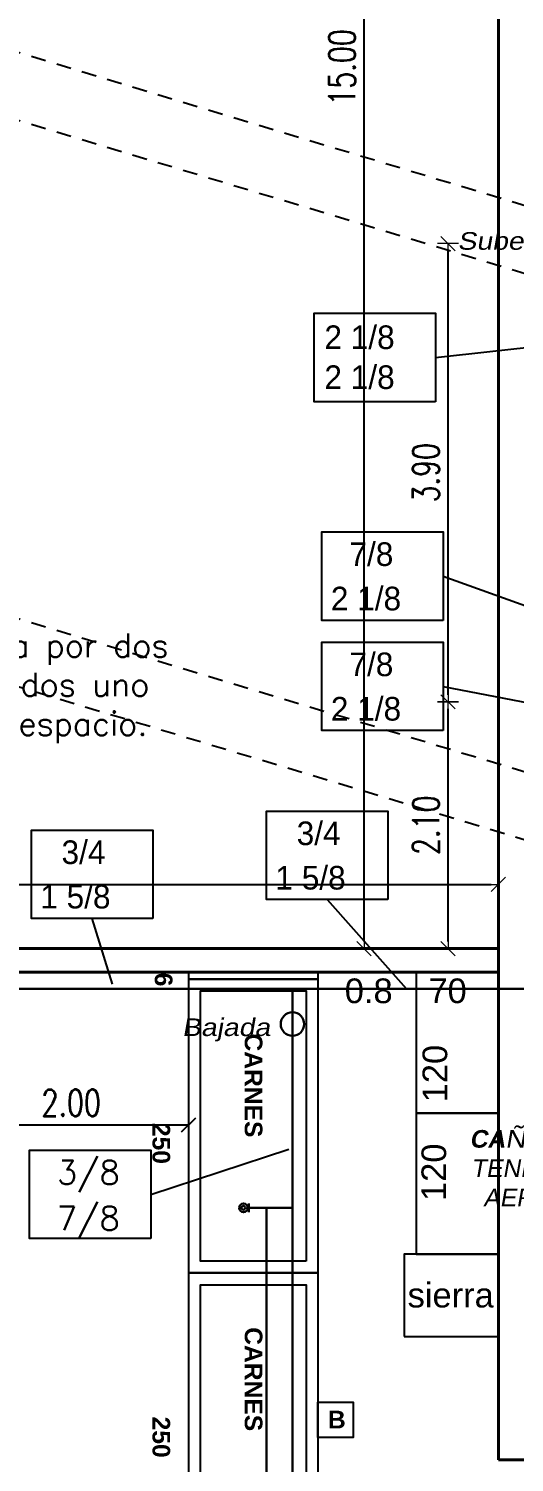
# Model space of a CAD drawing. Header units: millimetres. Extents: x 3657 to 4972, y 469 to 555.
# Drawn here: x 4903.27 to 4907.4, y 515.25 to 527.45 of the extents above; entities that cross this region are included whole.
import ezdxf

# ---------------------------------------------------------------- set-up
doc = ezdxf.new("R2010")
doc.units = ezdxf.units.MM
doc.linetypes.add('DASHED2', pattern=[0.375, 0.25, -0.125])
doc.layers.get('0').update_dxf_attribs({"color": 9})
doc.layers.get('Defpoints').update_dxf_attribs({"color": 9})
for name, color, linetype in [('2-texto', 9, 'Continuous'), ('7-equipamiento', 9, 'Continuous'), ('Estructura rack proy', 51, 'DASHED2'), ('IFA-CAÑOCOBRE', 44, 'Continuous'), ('IFA-MEDIA 02', 40, 'Continuous'), ('IFA-TEXTOS', 70, 'Continuous'), ('Trincheras y Bajadas', 3, 'Continuous')]:
    doc.layers.add(name, color=color, linetype=linetype)
for name, color, linetype, lineweight in [('8-cota equipam.', 9, 'Continuous', 5), ('cotas', 9, 'Continuous', 9), ('IFA-MEDIA 01', 30, 'Continuous', 30), ('Muro', 9, 'Continuous', 40)]:
    doc.layers.add(name, color=color, linetype=linetype, lineweight=lineweight)
doc.styles.add('ARIAL', font='arial.ttf', dxfattribs={"width": 1.15, "oblique": 10})
doc.styles.add('Helvetica (bold)', font='')
doc.styles.add('ROMANS', font='romans')
doc.styles.add('ROMANS75', font='ROMANS.SHX', dxfattribs={"width": 0.75})
doc.styles.get("Standard").update_dxf_attribs({"font": 'arial.ttf', "height": 0.2})
doc.styles.get('Helvetica (bold)').set_extended_font_data('Helvetica', bold=True)
doc.dimstyles.new('COTAS100', dxfattribs={"dimscale": 0.15, "dimtxt": 1.5, "dimasz": 0.4, "dimexe": 1, "dimexo": 0, "dimgap": 0.5, "dimtad": 1, "dimzin": 0, "dimdsep": 46, "dimtxsty": 'ROMANS75', "dimblk1": 'TICK', "dimblk2": 'TICK', "dimsah": 1, "dimcen": 1, "dimse1": 1, "dimse2": 1, "dimclrd": 256, "dimclre": 256, "dimclrt": 256, "dimaunit": 1, "dimadec": 0, "dimazin": 0, "dimtfac": 1, "dimtix": 1, "dimtmove": 2, "dimatfit": 3, "dimldrblk": 'TICK', "dimfxl": 1, "dimtolj": 1, "dimtzin": 0, "dimarcsym": 0})

# ---------------------------------------------------------------- blocks, each defined once
blk = doc.blocks.new('EE')
blk.add_line((0.064, -0.05), (0.064, 0.05))
for radius in [0.0504, 0.0225]:
    blk.add_circle((0, 0), radius)
blk = doc.blocks.new('TICK')
at = {"color": 4}
blk.add_line((-1, -1), (1, 1), dxfattribs=at)
for p, q in [((-1, 0), (0, 0)), ((0, -1.5), (0, 1.5))]:
    blk.add_line(p, q)
blk = doc.blocks.new('*D101')
at = {"layer": 'cotas', "lineweight": -2, "transparency": 16777216}
blk.add_line((4897.324, 520.171), (4907.204, 520.171), dxfattribs=at)
at = {"layer": 'Defpoints', "color": 0, "transparency": 16777216}
for p in [(4907.264, 520.171), (4897.264, 519.624), (4907.264, 519.624)]:
    blk.add_point(p, dxfattribs=at)
at = {"layer": 'cotas', "lineweight": -2, "transparency": 16777216, "xscale": 0.06, "yscale": 0.06, "zscale": 0.06, "rotation": 180}
blk.add_blockref('TICK', (4897.264, 520.171), dxfattribs=at)
at = {"layer": 'cotas', "lineweight": -2, "transparency": 16777216, "xscale": 0.06, "yscale": 0.06, "zscale": 0.06}
blk.add_blockref('TICK', (4907.264, 520.171), dxfattribs=at)
at = {"layer": 'cotas', "transparency": 16777216, "insert": (4902.264, 520.359), "char_height": 0.225, "attachment_point": 5, "style": 'ROMANS75'}
blk.add_mtext('\\A1;10.00', dxfattribs=at)
blk = doc.blocks.new('*D165')
at = {"layer": 'cotas', "lineweight": -2, "transparency": 16777216}
blk.add_line((4906.836, 519.684), (4906.836, 521.664), dxfattribs=at)
at = {"layer": 'Defpoints', "color": 0, "transparency": 16777216}
for p in [(4906.836, 521.724), (4907.464, 521.724), (4907.464, 519.624)]:
    blk.add_point(p, dxfattribs=at)
at = {"layer": 'cotas', "lineweight": -2, "transparency": 16777216, "xscale": 0.06, "yscale": 0.06, "zscale": 0.06}
for p, rotation in [((4906.836, 521.724), 90), ((4906.836, 519.624), 270)]:
    blk.add_blockref('TICK', p, dxfattribs=dict(at, rotation=rotation))
at = {"layer": 'cotas', "transparency": 16777216, "insert": (4906.648, 520.674), "char_height": 0.225, "attachment_point": 5, "rotation": 90, "style": 'ROMANS75'}
blk.add_mtext('\\A1;2.10', dxfattribs=at)
blk = doc.blocks.new('*D166')
at = {"layer": 'cotas', "lineweight": -2, "transparency": 16777216}
blk.add_line((4906.836, 521.784), (4906.836, 525.564), dxfattribs=at)
at = {"layer": 'Defpoints', "color": 0, "transparency": 16777216}
for p in [(4906.836, 525.624), (4907.464, 525.624), (4907.464, 521.724)]:
    blk.add_point(p, dxfattribs=at)
at = {"layer": 'cotas', "lineweight": -2, "transparency": 16777216, "xscale": 0.06, "yscale": 0.06, "zscale": 0.06}
for p, rotation in [((4906.836, 525.624), 90), ((4906.836, 521.724), 270)]:
    blk.add_blockref('TICK', p, dxfattribs=dict(at, rotation=rotation))
at = {"layer": 'cotas', "transparency": 16777216, "insert": (4906.648, 523.674), "char_height": 0.225, "attachment_point": 5, "rotation": 90, "style": 'ROMANS75'}
blk.add_mtext('\\A1;3.90', dxfattribs=at)
blk = doc.blocks.new('*D107')
at = {"layer": 'cotas', "lineweight": -2, "transparency": 16777216}
blk.add_line((4906.121, 519.684), (4906.121, 534.564), dxfattribs=at)
at = {"layer": 'Defpoints', "color": 0, "transparency": 16777216}
for p in [(4906.121, 534.624), (4907.464, 534.624), (4907.464, 519.624)]:
    blk.add_point(p, dxfattribs=at)
at = {"layer": 'cotas', "lineweight": -2, "transparency": 16777216, "xscale": 0.06, "yscale": 0.06, "zscale": 0.06}
for p, rotation in [((4906.121, 534.624), 90), ((4906.121, 519.624), 270)]:
    blk.add_blockref('TICK', p, dxfattribs=dict(at, rotation=rotation))
at = {"layer": 'cotas', "transparency": 16777216, "insert": (4905.934, 527.124), "char_height": 0.225, "attachment_point": 5, "rotation": 90, "style": 'ROMANS75'}
blk.add_mtext('\\A1;15.00', dxfattribs=at)
blk = doc.blocks.new('*D172')
at = {"lineweight": -2, "transparency": 16777216}
blk.add_line((4902.689, 518.124), (4904.569, 518.124), dxfattribs=at)
at = {"layer": 'Defpoints', "color": 0, "transparency": 16777216}
for p in [(4902.629, 518.124), (4904.629, 518.124), (4904.629, 518.124)]:
    blk.add_point(p, dxfattribs=at)
at = {"lineweight": -2, "transparency": 16777216, "xscale": 0.06, "yscale": 0.06, "zscale": 0.06, "rotation": 180}
blk.add_blockref('TICK', (4902.629, 518.124), dxfattribs=at)
at = {"lineweight": -2, "transparency": 16777216, "xscale": 0.06, "yscale": 0.06, "zscale": 0.06}
blk.add_blockref('TICK', (4904.629, 518.124), dxfattribs=at)
at = {"transparency": 16777216, "insert": (4903.629, 518.312), "char_height": 0.225, "attachment_point": 5, "style": 'ROMANS75'}
blk.add_mtext('\\A1;2.00', dxfattribs=at)

msp = doc.modelspace()

# ---------------------------------------------------------------- linework, layer by layer
at = {"color": 9}
for points in [[(4906.564, 518.224), (4907.264, 518.224), (4907.264, 519.424), (4906.564, 519.424)], [(4906.564, 517.024), (4907.264, 517.024), (4907.264, 518.224), (4906.564, 518.224)], [(4906.464, 516.324), (4907.264, 516.324), (4907.264, 517.024), (4906.464, 517.024)]]:
    msp.add_lwpolyline(points, close=True, dxfattribs=at)
at = {"layer": '7-equipamiento', "color": 9}
msp.add_lwpolyline([(4904.629, 519.424), (4905.729, 519.424), (4905.729, 519.364), (4904.629, 519.364)], close=True, dxfattribs=at)
at = {"layer": '7-equipamiento', "color": 3}
for points in [[(4905.729, 516.864), (4904.629, 516.864), (4904.629, 519.364), (4905.729, 519.364)], [(4905.629, 516.964), (4904.729, 516.964), (4904.729, 519.264), (4905.629, 519.264)], [(4905.729, 514.364), (4904.629, 514.364), (4904.629, 516.864), (4905.729, 516.864)], [(4905.629, 514.464), (4904.729, 514.464), (4904.729, 516.764), (4905.629, 516.764)]]:
    msp.add_lwpolyline(points, close=True, dxfattribs=at)
at = {"layer": '7-equipamiento', "color": 9}
msp.add_lwpolyline([(4905.729, 515.764), (4906.029, 515.764), (4906.029, 515.464), (4905.729, 515.464), (4905.729, 515.764)], dxfattribs=at)
at = {"layer": 'Estructura rack proy', "ltscale": 0.5}
for p, q in [((4903.075, 527.284), (4909.402, 525.371)), ((4903.075, 526.706), (4907.492, 525.371)), ((4901.165, 522.464), (4907.492, 520.551)), ((4903.075, 522.464), (4909.402, 520.551))]:
    msp.add_line(p, q, dxfattribs=at)
at = {"layer": 'IFA-CAÑOCOBRE', "ltscale": 0.5}
msp.add_line((4906.73, 524.654), (4908.539, 524.855), dxfattribs=at)
at = {"layer": 'IFA-CAÑOCOBRE'}
msp.add_lwpolyline([(4906.73, 524.278), (4905.698, 524.278), (4905.698, 525.031), (4906.73, 525.031)], close=True, dxfattribs=at)
at = {"layer": 'IFA-MEDIA 01', "ltscale": 0.5}
msp.add_line((4907.55, 519.282), (4897.89, 519.282), dxfattribs=at)
at = {"layer": 'IFA-MEDIA 01'}
for p, q in [((4905.512, 512.041), (4905.512, 519.282)), ((4905.142, 517.418), (4905.512, 517.418)), ((4905.292, 514.893), (4905.292, 517.418))]:
    msp.add_line(p, q, dxfattribs=at)
at = {"layer": 'IFA-MEDIA 01', "ltscale": 0.5}
msp.add_circle((4905.512, 518.982), 0.1, dxfattribs=at)
at = {"layer": 'IFA-MEDIA 02', "ltscale": 0.5}
for p, q in [((4906.795, 522.794), (4907.528, 522.53)), ((4906.795, 521.856), (4907.757, 521.668)), ((4905.807, 520.042), (4906.481, 519.285)), ((4903.806, 519.881), (4903.979, 519.322)), ((4904.306, 517.532), (4905.48, 517.916))]:
    msp.add_line(p, q, dxfattribs=at)
at = {"layer": 'IFA-MEDIA 02'}
for points in [[(4906.795, 522.418), (4905.763, 522.418), (4905.763, 523.17), (4906.795, 523.17)], [(4906.795, 521.48), (4905.763, 521.48), (4905.763, 522.232), (4906.795, 522.232)], [(4906.323, 520.042), (4905.291, 520.042), (4905.291, 520.794), (4906.323, 520.794)], [(4904.323, 519.881), (4903.29, 519.881), (4903.29, 520.633), (4904.323, 520.633)], [(4904.306, 517.156), (4903.273, 517.156), (4903.273, 517.908), (4904.306, 517.908)]]:
    msp.add_lwpolyline(points, close=True, dxfattribs=at)
at = {"layer": 'Muro', "color": 9}
for p, q in [((4907.264, 515.274), (4907.264, 534.824)), ((4907.264, 519.624), (4897.264, 519.624)), ((4907.264, 519.424), (4902.414, 519.424)), ((4907.264, 515.274), (4908.314, 515.274)), ((4907.264, 515.274), (4908.314, 515.274))]:
    msp.add_line(p, q, dxfattribs=at)

# ---------------------------------------------------------------- block references
at = {"layer": 'IFA-MEDIA 01', "xscale": -0.7326479330658913, "yscale": 0.7326479330658913, "zscale": 0.732647932368795, "rotation": 180}
msp.add_blockref('EE', (4905.095, 517.418), dxfattribs=at)

# ---------------------------------------------------------------- texts
at = {"layer": '2-texto', "color": 9, "char_height": 0.13045, "attachment_point": 7, "rotation": 270}
for insert in [(4905.104, 518.902), (4905.104, 516.402)]:
    msp.add_mtext_dynamic_manual_height_columns('{\\fArial|b1|i0|c0|p34;\\H1.1499x;CARNES}', width=1.49932, gutter_width=1, heights=[0], dxfattribs=dict(at, insert=insert))
at = {"layer": '8-cota equipam.', "color": 9, "lineweight": 0, "style": 'Helvetica (bold)'}
for s, height, p in [('6', 0.15, (4904.341, 519.419)), ('250', 0.1499, (4904.321, 518.141)), ('250', 0.1499, (4904.321, 515.641))]:
    msp.add_text(s, height=height, rotation=270, dxfattribs=at).set_placement(p)
msp.add_text('B', height=0.15, dxfattribs=at).set_placement((4905.814, 515.541))
at = {"layer": 'cotas', "color": 9}
for s, p in [('0.8', (4905.957, 519.16)), ('70', (4906.669, 519.16)), ('sierra', (4906.492, 516.57))]:
    msp.add_text(s, height=0.21, dxfattribs=at).set_placement(p)
for p in [(4906.829, 518.316), (4906.82, 517.476)]:
    msp.add_text('120', height=0.21, rotation=90, dxfattribs=at).set_placement(p)
at = {"layer": 'IFA-CAÑOCOBRE', "char_height": 0.20101, "width": 1.0497, "attachment_point": 1}
for insert in [(4905.784, 524.928), (4905.784, 524.588)]:
    msp.add_mtext('{\\Ftxt|c0;2 1/8}', dxfattribs=dict(at, insert=insert))
at = {"layer": 'IFA-MEDIA 02', "char_height": 0.20101, "width": 1.0497, "attachment_point": 1}
for s, insert in [('{\\Ftxt|c0;7/8}', (4905.997, 523.082)), ('{\\Ftxt|c0;2 1/8}', (4905.839, 522.704)), ('{\\Ftxt|c0;7/8}', (4905.997, 522.144)), ('{\\Ftxt|c0;2 1/8}', (4905.839, 521.766)), ('{\\Ftxt|c0;3/4}', (4905.548, 520.706)), ('{\\Ftxt|c0;3/4}', (4903.547, 520.545)), ('{\\Ftxt|c0;1 5/8}', (4905.367, 520.328)), ('{\\Ftxt|c0;1 5/8}', (4903.366, 520.167)), ('{\\Ftxt.shx|c0;3/8}', (4903.508, 517.82)), ('{\\Ftxt.shx|c0;7/8}', (4903.508, 517.43))]:
    msp.add_mtext(s, dxfattribs=dict(at, insert=insert))
at = {"layer": 'IFA-TEXTOS', "color": 70, "char_height": 0.15, "style": 'ARIAL'}
for s, insert, width, attachment_point in [(' Sube a Plataforma', (4906.849, 525.722), 2.04242, 1), ('  Bajada', (4904.438, 519.03), 2.04242, 1), ('{\\fArial|b1|i0|c238|p34;CA}Ñ{\\fArial|b0|i0|c238|p34;ERIA TENDIDO AEREO}', (4907.502, 518.08), 1.47568, 2)]:
    msp.add_mtext(s, dxfattribs=dict(at, insert=insert, width=width, attachment_point=attachment_point))
at = {"layer": 'Trincheras y Bajadas', "insert": (4898.792, 522.305), "char_height": 0.2, "width": 6.59227, "attachment_point": 1, "style": 'ROMANS'}
msp.add_mtext('La plataforma estara compuesta por dos condensadores verticales colocados uno sobre el otro para optimizar el espacio.', dxfattribs=at)

# ---------------------------------------------------------------- dimensions: what is measured, and where the dimension line sits
at = {"color": 9}
dim = msp.add_linear_dim(base=(4904.629, 518.124), p1=(4902.629, 518.124), p2=(4904.629, 518.124), dimstyle='COTAS100', dxfattribs=at)
dim.commit()
dim.dimension.update_dxf_attribs({"geometry": '*D172', "text_midpoint": (4903.629, 518.312)})
at = {"layer": 'cotas', "color": 9}
for base, p1, p2, picture, middle in [((4906.121, 534.624), (4907.464, 519.624), (4907.464, 534.624), '*D107', (4905.934, 527.124)), ((4906.836, 525.624), (4907.464, 521.724), (4907.464, 525.624), '*D166', (4906.648, 523.674)), ((4906.836, 521.724), (4907.464, 519.624), (4907.464, 521.724), '*D165', (4906.648, 520.674))]:
    dim = msp.add_linear_dim(base=base, p1=p1, p2=p2, angle=90, dimstyle='COTAS100', dxfattribs=at)
    dim.commit()
    dim.dimension.update_dxf_attribs({"geometry": picture, "text_midpoint": middle})
dim = msp.add_linear_dim(base=(4907.264, 520.171), p1=(4897.264, 519.624), p2=(4907.264, 519.624), dimstyle='COTAS100', dxfattribs=at)
dim.commit()
dim.dimension.update_dxf_attribs({"geometry": '*D101', "text_midpoint": (4902.264, 520.359)})

doc.saveas('drawing.dxf')
